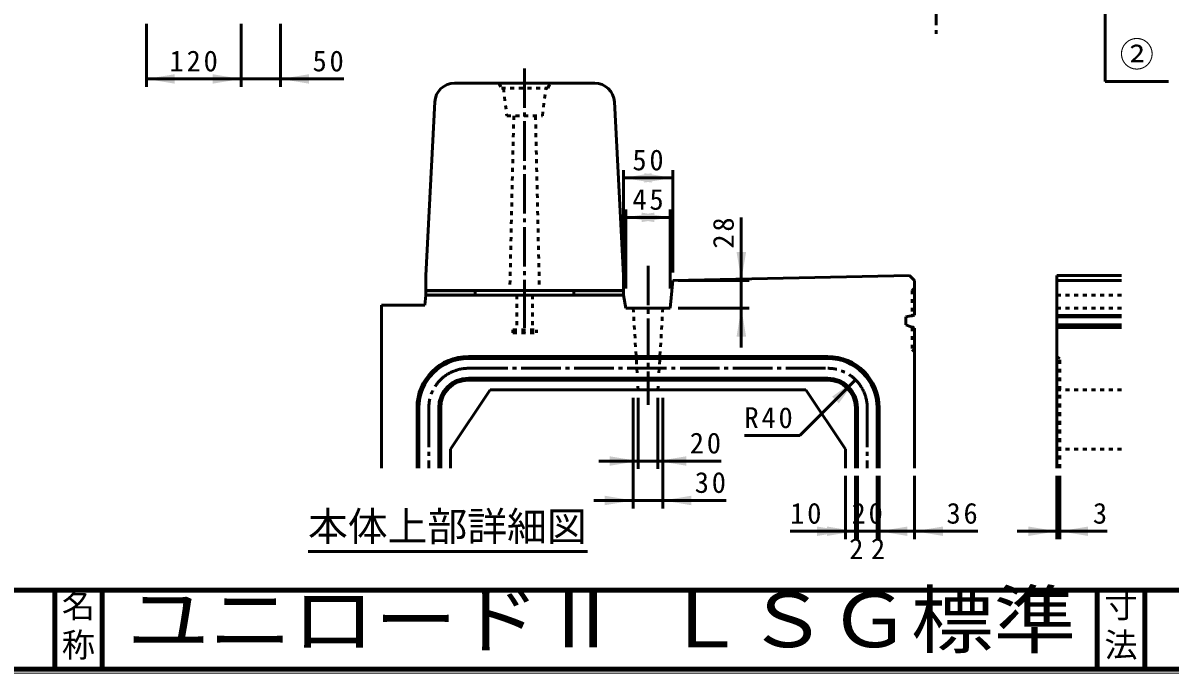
# Model space of a CAD drawing. Units: millimetres, scale not verified. Extents: x 100 to 4105, y 100 to 2870.
# Drawn here: x 1780 to 3232, y 100 to 924 of the extents above; entities that cross this region are included whole.
import ezdxf
from ezdxf.enums import TextEntityAlignment as Align

# ---------------------------------------------------------------- set-up
doc = ezdxf.new("R2010")
doc.units = ezdxf.units.MM
doc.header["$LTSCALE"] = 5
doc.header["$PDMODE"] = 32
doc.header["$PDSIZE"] = 2.5
doc.linetypes.add('USER1', pattern=[2.2, 1, -1.2])
doc.linetypes.add('USER2', pattern=[13.4, 10, -1.2, 1, -1.2])
doc.layers.add('V-nasSTD', color=7, linetype='Continuous', lineweight=35)
doc.styles.add('ＭＳ ゴシック', font='')
doc.styles.get('ＭＳ ゴシック').set_extended_font_data('MS Gothic')

msp = doc.modelspace()

# ---------------------------------------------------------------- hatches: boundary and pattern name
at = {"layer": 'V-nasSTD'}
for points in [[(1972, 858.887), (1936, 852.887), (1972, 846.887)], [(2020, 846.887), (2056, 852.887), (2020, 858.887)], [(2142, 858.887), (2106, 852.887), (2142, 846.887)], [(2575.923, 733.491), (2539.923, 727.491), (2575.923, 721.491)], [(2566.423, 721.491), (2602.423, 727.491), (2566.423, 733.491)], [(2579.048, 683.491), (2543.048, 677.491), (2579.048, 671.491)], [(2563.298, 671.491), (2599.298, 677.491), (2563.298, 683.491)], [(2695.298, 633.491), (2689.298, 597.491), (2683.298, 633.491)], [(2352.423, 578.741), (2352.423, 584.991), (2289.923, 584.991), (2289.923, 578.741)], [(2539.923, 578.741), (2539.923, 584.991), (2477.423, 584.991), (2477.423, 578.741)], [(2695.298, 526.491), (2689.298, 562.491), (2683.298, 526.491)], [(2812.815, 441.898), (2834.028, 471.597), (2804.33, 450.383)], [(2522.673, 362.741), (2558.673, 368.741), (2522.673, 374.741)], [(2619.673, 374.741), (2583.673, 368.741), (2619.673, 362.741)], [(2516.423, 312.741), (2552.423, 318.741), (2516.423, 324.741)], [(2625.923, 324.741), (2589.923, 318.741), (2625.923, 312.741)], [(2785.173, 273.741), (2821.173, 279.741), (2785.173, 285.741)], [(2797.673, 273.741), (2833.673, 279.741), (2797.673, 285.741)], [(2899.673, 285.741), (2863.673, 279.741), (2899.673, 273.741)], [(2944.673, 285.741), (2908.673, 279.741), (2944.673, 273.741)], [(3052.673, 273.741), (3088.673, 279.741), (3052.673, 285.741)], [(3128.423, 285.741), (3092.423, 279.741), (3128.423, 273.741)]]:
    msp.add_hatch(color=256, dxfattribs=at).paths.add_polyline_path(points)

# ---------------------------------------------------------------- linework, layer by layer
at = {"layer": 'V-nasSTD', "linetype": 'USER2', "lineweight": 50}
for p, q in [((2936, 1573.887), (2936, 907.887)), ((2414.923, 866.241), (2414.923, 566.241)), ((2571.173, 616.241), (2571.173, 439.991)), ((2414.923, 587.491), (2414.923, 531.241)), ((2343.673, 486.241), (2798.673, 486.241)), ((2293.673, 436.241), (2293.673, 359.741)), ((2848.673, 436.241), (2848.673, 359.741))]:
    msp.add_line(p, q, dxfattribs=at)
at = {"layer": 'V-nasSTD', "lineweight": 50}
for p, q in [((3150, 849.84), (3150, 1494.887)), ((1936, 922.887), (1936, 842.887)), ((2056, 922.887), (2056, 842.887)), ((2106, 922.887), (2106, 842.887)), ((1936, 852.887), (2056, 852.887)), ((2056, 852.887), (2106, 852.887)), ((2186, 852.887), (2106, 852.887)), ((2326.173, 847.491), (2503.672, 847.491)), ((3150, 849.84), (3230, 849.84)), ((2301.206, 823.772), (2289.923, 603.741)), ((2539.923, 603.741), (2528.639, 823.772)), ((2539.923, 607.491), (2539.923, 737.491)), ((2539.923, 727.491), (2602.423, 727.491)), ((2602.423, 607.491), (2602.423, 737.491)), ((2543.048, 587.491), (2543.048, 687.491)), ((2599.298, 587.491), (2599.298, 687.491)), ((2543.048, 677.491), (2599.298, 677.491)), ((2689.298, 677.491), (2689.298, 597.491)), ((2289.923, 603.741), (2289.923, 584.991)), ((2539.923, 603.741), (2539.923, 584.991)), ((2602.423, 597.491), (2599.298, 562.491)), ((2602.423, 597.491), (2902.423, 603.741)), ((2609.298, 597.491), (2699.298, 597.491)), ((2689.298, 562.491), (2689.298, 597.491)), ((2902.423, 603.741), (2908.673, 597.491)), ((2908.673, 597.491), (2908.673, 553.76)), ((3088.673, 603.741), (3170.673, 603.741)), ((3088.673, 603.741), (3088.673, 359.741)), ((3088.673, 597.491), (3170.673, 597.491)), ((2289.923, 584.991), (2289.923, 578.741)), ((2289.923, 584.991), (2539.923, 584.991)), ((2352.423, 584.991), (2352.423, 578.741)), ((2477.423, 584.991), (2477.423, 578.741)), ((2539.923, 584.991), (2539.923, 578.741)), ((2289.923, 578.741), (2288.673, 566.241)), ((2539.923, 578.741), (2289.923, 578.741)), ((2539.923, 578.741), (2543.048, 562.491)), ((2233.673, 359.741), (2233.673, 566.241)), ((2233.673, 566.241), (2288.673, 566.241)), ((2599.298, 562.491), (2543.048, 562.491)), ((2609.298, 562.491), (2699.298, 562.491)), ((2689.298, 512.491), (2689.298, 562.491)), ((2897.423, 551.241), (2908.673, 553.76)), ((3088.673, 553.116), (3170.673, 553.116)), ((2897.423, 541.241), (2897.423, 551.241)), ((2897.423, 541.241), (2908.673, 537.044)), ((3088.673, 551.241), (3170.673, 551.241)), ((3088.673, 541.241), (3170.673, 541.241)), ((3088.673, 538.116), (3170.673, 538.116)), ((2908.673, 537.044), (2908.673, 359.741)), ((2343.673, 501.241), (2798.673, 501.241)), ((2343.673, 498.741), (2798.673, 498.741)), ((2343.673, 473.741), (2798.673, 473.741)), ((2343.673, 471.241), (2798.673, 471.241)), ((2763.317, 400.886), (2834.028, 471.597)), ((2371.173, 458.741), (2321.173, 383.741)), ((2371.173, 458.741), (2771.173, 458.741)), ((2771.173, 458.741), (2821.173, 383.741)), ((2278.673, 396.241), (2278.673, 436.241)), ((2281.173, 436.241), (2281.173, 359.741)), ((2306.173, 436.241), (2306.173, 359.741)), ((2308.673, 396.241), (2308.673, 436.241)), ((2552.423, 448.741), (2552.423, 308.741)), ((2558.673, 448.741), (2558.673, 358.741)), ((2583.673, 448.741), (2583.673, 358.741)), ((2589.923, 448.741), (2589.923, 308.741)), ((2833.673, 436.241), (2833.673, 396.241)), ((2836.173, 436.241), (2836.173, 359.741)), ((2861.173, 436.241), (2861.173, 359.741)), ((2863.673, 436.241), (2863.673, 396.241)), ((2278.673, 359.741), (2278.673, 396.241)), ((2308.673, 359.741), (2308.673, 396.241)), ((2763.317, 400.886), (2693.317, 400.886)), ((2833.673, 396.241), (2833.673, 359.741)), ((2863.673, 396.241), (2863.673, 359.741)), ((2321.173, 383.741), (2321.173, 359.741)), ((2821.173, 383.741), (2821.173, 359.741)), ((2508.673, 368.741), (2558.673, 368.741)), ((2558.673, 368.741), (2583.673, 368.741)), ((2663.673, 368.741), (2583.673, 368.741)), ((2821.173, 349.741), (2821.173, 269.741)), ((2833.673, 349.741), (2833.673, 269.741)), ((2836.173, 349.741), (2836.173, 269.741)), ((2861.173, 349.741), (2861.173, 269.741)), ((2863.673, 349.741), (2863.673, 269.741)), ((2908.673, 349.741), (2908.673, 269.741)), ((3088.673, 349.741), (3088.673, 269.741)), ((3092.423, 349.741), (3092.423, 269.741)), ((2502.423, 318.741), (2552.423, 318.741)), ((2552.423, 318.741), (2589.923, 318.741)), ((2669.923, 318.741), (2589.923, 318.741)), ((2751.173, 279.741), (2821.173, 279.741)), ((2821.173, 279.741), (2833.673, 279.741)), ((2833.673, 279.741), (2836.173, 279.741)), ((2836.173, 279.741), (2861.173, 279.741)), ((2861.173, 279.741), (2863.673, 279.741)), ((2863.673, 279.741), (2908.673, 279.741)), ((2871.485, 279.741), (2879.298, 279.741)), ((2988.673, 279.741), (2908.673, 279.741)), ((3038.673, 279.741), (3088.673, 279.741)), ((3088.673, 279.741), (3092.423, 279.741)), ((3152.423, 279.741), (3092.423, 279.741)), ((2140.687, 253.956), (2494.696, 253.956))]:
    msp.add_line(p, q, dxfattribs=at)
at = {"layer": 'V-nasSTD', "linetype": 'USER1', "lineweight": 50}
for p, q in [((2382.423, 847.491), (2385.548, 841.241)), ((2444.298, 841.241), (2447.423, 847.491)), ((2385.548, 841.241), (2444.298, 841.241)), ((2388.048, 841.241), (2392.423, 806.241)), ((2437.423, 806.241), (2441.798, 841.241)), ((2392.423, 806.241), (2437.423, 806.241)), ((2401.173, 806.241), (2396.173, 584.991)), ((2428.673, 806.241), (2433.673, 584.991)), ((2905.798, 584.991), (2908.673, 587.866)), ((2905.798, 584.991), (2905.798, 553.116)), ((2404.923, 578.741), (2404.923, 534.991)), ((2424.923, 578.741), (2424.923, 534.991)), ((3088.673, 578.741), (3170.673, 578.741)), ((2552.423, 562.491), (2558.673, 458.741)), ((2589.923, 562.491), (2583.673, 458.741)), ((3088.673, 562.491), (3170.673, 562.491)), ((2905.798, 538.116), (2905.798, 509.991)), ((2399.923, 534.991), (2429.923, 534.991)), ((2399.923, 534.991), (2399.923, 531.241)), ((2399.923, 531.241), (2429.923, 531.241)), ((2429.923, 534.991), (2429.923, 531.241)), ((2905.798, 509.991), (2908.673, 507.116)), ((3088.673, 501.241), (3092.423, 498.741)), ((3092.423, 359.741), (3092.423, 498.741)), ((3088.673, 471.241), (3092.423, 473.741)), ((3088.673, 458.741), (3170.673, 458.741)), ((3170.673, 383.741), (3088.673, 383.741))]:
    msp.add_line(p, q, dxfattribs=at)
at = {"layer": 'V-nasSTD', "lineweight": 100}
for p, q in [((105, 205), (4100, 205)), ((1820, 205), (1820, 105)), ((1880, 205), (1880, 105)), ((3140, 205), (3140, 105)), ((3200, 205), (3200, 105)), ((105, 105), (4100, 105))]:
    msp.add_line(p, q, dxfattribs=at)
at = {"layer": 'V-nasSTD', "lineweight": 13}
msp.add_lwpolyline([(100, 100), (100, 2870), (4105, 2870), (4105, 100)], close=True, dxfattribs=at)
at = {"layer": 'V-nasSTD', "lineweight": 50}
for centre, radius, start, end in [((2326.173, 822.491), 25, 90, 177.06433), ((2503.672, 822.491), 25, 2.93567, 90), ((2343.673, 436.241), 65, 90, 180), ((2343.673, 436.241), 62.5, 90, 180), ((2798.673, 436.241), 65, 0, 90), ((2798.673, 436.241), 62.5, 0, 90), ((2343.673, 436.241), 37.5, 90, 180), ((2343.673, 436.241), 35, 90, 180), ((2798.673, 436.241), 37.5, 0, 90), ((2798.673, 436.241), 35, 0, 90)]:
    msp.add_arc(centre, radius, start, end, dxfattribs=at)
at = {"layer": 'V-nasSTD', "linetype": 'USER2', "lineweight": 50}
for centre, start, end in [((2343.673, 436.241), 90, 180), ((2798.673, 436.241), 0, 90)]:
    msp.add_arc(centre, 50, start, end, dxfattribs=at)
at = {"layer": 'V-nasSTD'}
for p in [(2905.798, 553.116), (2905.798, 538.116)]:
    msp.add_point(p, dxfattribs=at)

# ---------------------------------------------------------------- texts
at = {"layer": 'V-nasSTD', "style": 'ＭＳ ゴシック'}
for s, height, p in [('②', 31.67, (3168.4, 900.04)), ('本体上部詳細図', 36.95, (2140.687, 304.356)), ('3', 26.39, (3134.423, 315.741)), ('2', 26.39, (2825.923, 270.741)), ('2', 26.39, (2853.423, 270.741)), ('名', 30.79, (1828.982, 200.999)), ('寸', 30.79, (3148.982, 200.999)), ('称', 30.79, (1828.976, 151.01)), ('法', 30.79, (3148.976, 151.01))]:
    msp.add_text(s, height=height, dxfattribs=at).set_placement(p, align=Align.TOP_LEFT)
at = {"layer": 'V-nasSTD', "style": 'ＭＳ ゴシック', "width": 1.1}
msp.add_text('ユニロードⅡ ＬＳＧ標準', height=69.65, dxfattribs=at).set_placement((1911.5, 202.47), align=Align.TOP_LEFT)
at = {"layer": 'V-nasSTD', "char_height": 26.39, "attachment_point": 1, "style": 'ＭＳ ゴシック'}
for s, insert in [('\\T1.2;120', (1965.4, 888.887)), ('\\T1.2;50', (2146.4, 888.883)), ('\\T1.2;50', (2551.373, 763.491)), ('\\T1.2;45', (2551.373, 713.491)), ('\\T1.2;R40', (2693.317, 436.886)), ('\\T1.2;20', (2624.073, 404.741)), ('\\T1.2;30', (2630.323, 354.741)), ('\\T1.2;10', (2751.173, 315.741)), ('\\T1.2;20', (2828.873, 315.741)), ('\\T1.2;36', (2949.073, 315.741))]:
    msp.add_mtext(s, dxfattribs=dict(at, insert=insert))
at = {"layer": 'V-nasSTD', "insert": (2653.298, 637.891), "char_height": 26.39, "attachment_point": 1, "rotation": 90, "style": 'ＭＳ ゴシック'}
msp.add_mtext('\\T1.2;28', dxfattribs=at)

doc.saveas('drawing.dxf')
